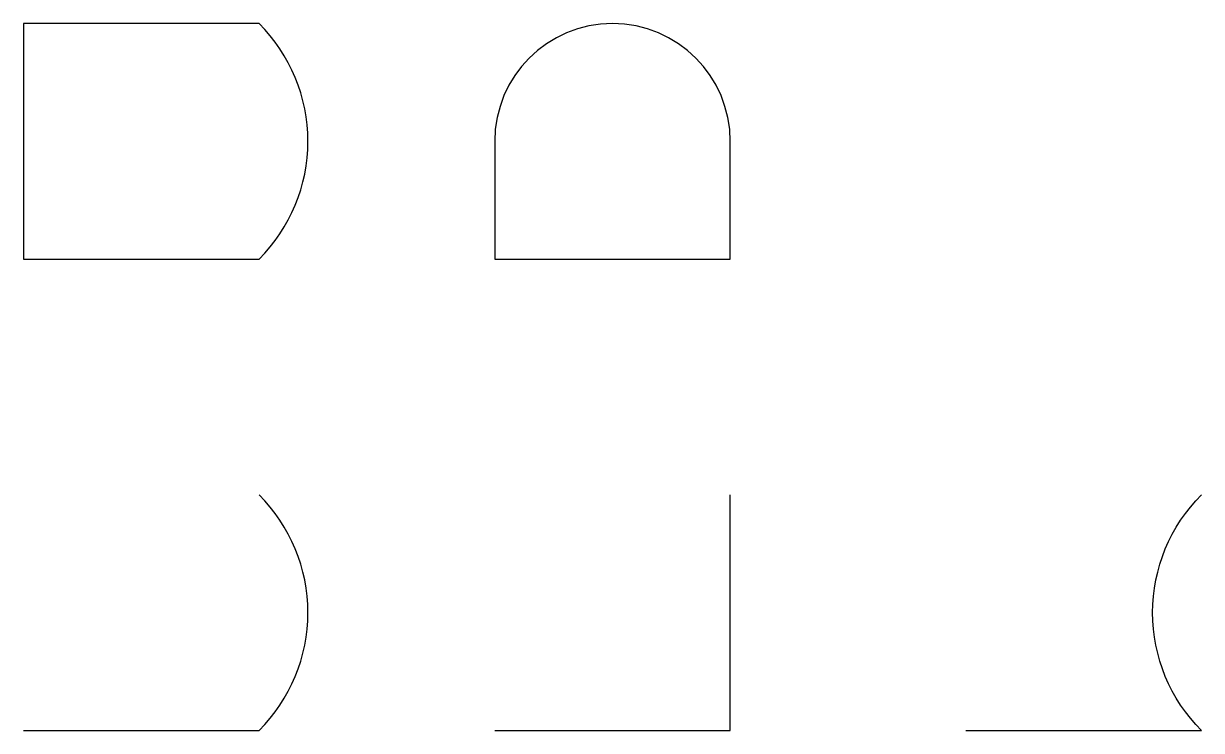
# Model space of a CAD drawing. Header units: metres. Extents: x 0 to 500, y 0 to 300.
import ezdxf

# ---------------------------------------------------------------- set-up
doc = ezdxf.new("R2010")
doc.units = ezdxf.units.M

# ---------------------------------------------------------------- blocks, each defined once
blk = doc.blocks.new('LWPOLY_90DEG_ARC')
blk.add_lwpolyline([(0, 0), (100, 0, 0.414214), (100, 100)], format="xyb")
blk = doc.blocks.new('LWPOLY_STRAIGHT')
blk.add_lwpolyline([(0, 0), (100, 0), (100, 100)])
blk = doc.blocks.new('LWPOLY_MIXED')
blk.add_lwpolyline([(0, 0), (100, 0, 0.414214), (100, 100), (0, 100)], format="xyb", close=True)
blk = doc.blocks.new('LWPOLY_CLOSED_ARC')
blk.add_lwpolyline([(0, 0), (100, 0), (100, 50, 1), (0, 50)], format="xyb", close=True)
blk = doc.blocks.new('LWPOLY_INWARD_ARC')
blk.add_lwpolyline([(0, 0), (100, 0, -0.414214), (100, 100)], format="xyb")

msp = doc.modelspace()

# ---------------------------------------------------------------- block references
for name, p in [('LWPOLY_MIXED', (0, 200)), ('LWPOLY_CLOSED_ARC', (200, 200)), ('LWPOLY_90DEG_ARC', (0, 0)), ('LWPOLY_STRAIGHT', (200, 0)), ('LWPOLY_INWARD_ARC', (400, 0))]:
    msp.add_blockref(name, p)

doc.saveas('drawing.dxf')
